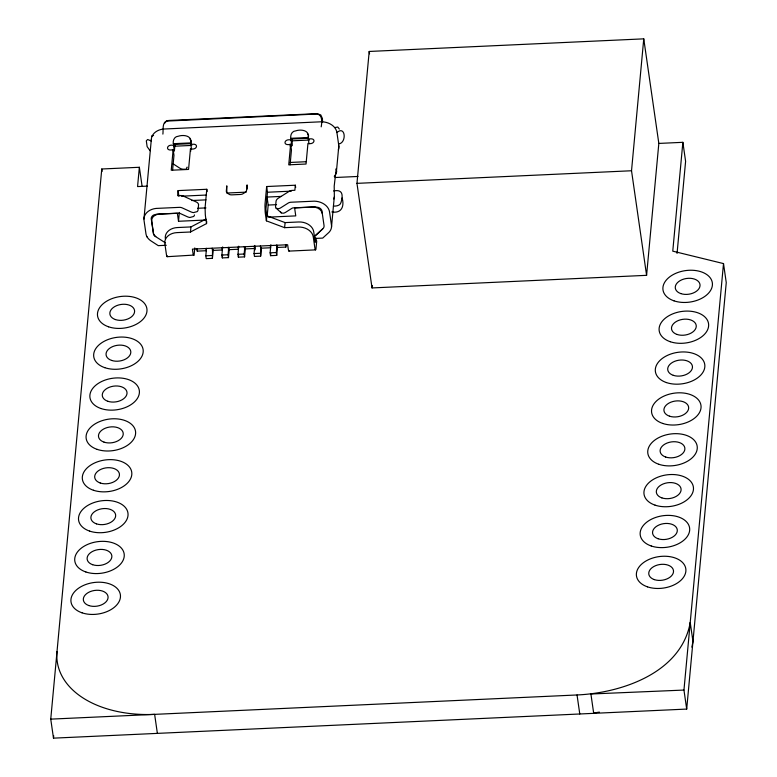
<?xml version="1.0" encoding="UTF-8"?>
<svg xmlns="http://www.w3.org/2000/svg" width="777" height="777" viewBox="0 0 777 777"><rect width="100%" height="100%" fill="white"/><g stroke="black" fill="none" stroke-linecap="round" stroke-linejoin="round"><path stroke-width="1.17" d="M331.488 227.243L334.353 196.251L334.197 186.15L336.208 168.696L336.684 171.261A13.714 10.441 5.3 0 1 334.256 176.33M658.828 143.424L643.754 38.85L369.201 51.457L356.964 183.362L372.037 287.937L646.59 275.33L658.828 143.424L682.866 142.317L672.765 251.156L723.513 263.588L726.252 282.605L686.693 709.071L53.487 738.15L50.748 719.133L101.777 168.998L139.365 167.278L142.104 186.286M53.487 738.15L53.71 735.741M139.365 167.278L137.568 186.577L147.261 186.13M143.949 219.046L151.311 139.666M162.888 134.11C163.529 129.303 161.548 120.94 168.823 120.454L317.23 113.646L320.794 114.967L322.416 118.492A15.579 1.816 87.4 0 1 322.533 122.416M190.948 143.658L173.63 144.444L173.543 145.396C166.288 143.599 164.899 151.942 173.154 149.621L171.241 170.231L188.558 169.435L190.462 148.825C197.727 150.621 199.106 142.288 190.86 144.6L191.511 149.165M172.591 170.202L173.97 155.322L173.154 149.621M174.903 145.28L174.369 151.097L173.543 145.396M207.119 191.56L206.789 189.277L178.098 190.598L177.622 195.668L180.419 195.532A4.983 3.798 5.3 0 1 183.362 196.095L196.542 202.117A2.564 1.505 36.4 0 1 198.533 204.788M206.012 220.008L178.516 221.27L179.332 212.432M190.86 144.6L191.055 140.705L189.938 139.015M194.774 247.931L194.25 253.564A8.197 0.952 87.4 0 1 194.007 255.07L167.084 256.701L166.715 255.944A7.168 0.835 87.4 0 1 166.365 254.147L164.86 243.696A13.714 10.441 5.3 0 1 176.952 232.614L190.491 231.993L190.957 226.923L205.934 219.085M205.954 248.436L206.284 250.718L197.261 251.126L197.484 248.727M206.789 189.277L205.225 206.167A8.265 0.962 87.4 0 0 205.109 208.547L205.293 214.365A7.246 0.845 87.4 0 0 205.575 216.938L206.536 223.591L190.491 231.993M206.536 223.591L206.721 221.571M213.228 249.553L212.412 258.352L206.226 258.634L205.818 255.779L206.507 248.31M212.412 258.352L212.539 249.699M229.302 248.815L228.487 257.614L222.309 257.896L221.892 255.041L222.649 246.931M222.309 257.896L222.61 254.594M228.487 257.614L228.079 254.759L228.768 247.29M245.386 248.077L244.57 256.876L238.384 257.158L237.976 254.302L238.724 246.192M238.384 257.158L238.588 254.963M244.57 256.876L244.153 254.021L244.852 246.552M261.46 247.339L260.645 256.138L254.458 256.42L254.05 253.564L254.798 245.454M255.07 249.825L255.274 247.62M260.645 256.138L260.771 247.484M295.668 187.5L295.338 185.217L266.647 186.529L265.083 203.419A8.265 0.962 87.4 0 0 264.967 205.798L265.151 211.616A7.246 0.845 87.4 0 0 265.433 214.19L266.394 220.843L284.625 227.671L298.154 227.049A13.714 10.441 5.3 0 1 313.267 236.878L314.772 247.339A7.168 0.835 87.4 0 0 315.122 249.135L315.491 249.883L315.821 249.475A8.197 0.952 87.4 0 0 316.064 247.97L316.695 241.22L316.19 239.559M266.647 186.529L267.463 192.24L265.919 209.217L266.899 216.064M266.394 220.843L266.861 215.783L285.091 222.601L298.63 221.979A13.714 10.441 5.3 0 1 313.733 231.808L315.248 242.269L315.666 237.762M267.171 216.103L268.191 205.05L267.045 197.057L281.391 196.406M277.535 246.6L276.719 255.4L270.542 255.682L270.124 252.826L270.882 244.716M270.542 255.682L270.746 253.487M276.719 255.4L276.311 252.544L277 245.076M308.44 138.257L291.122 139.054L291.035 140.006C283.78 138.199 282.391 146.542 290.647 144.221L288.733 164.831L306.041 164.034L307.954 143.434C315.209 145.231 316.598 136.888 308.352 139.209L309.003 143.774M290.083 164.811L291.462 149.932L290.647 144.221M289.792 145.804L291.861 145.707L292.395 139.879M284.625 227.671L285.091 222.601M276.457 245.192L276.777 247.475L285.81 247.067L286.033 244.658M295.338 185.217L294.872 190.278L292.074 190.414A4.983 3.798 5.3 0 0 289.335 191.229L278.04 198.378A2.564 1.165 -47.8 0 0 276.049 201.233L275.544 206.507A8.596 3.914 -47.8 0 0 275.932 207.993L281.517 213.063L283.605 213.18A7.576 3.448 -47.8 0 0 285.615 212.315L291.987 208.275A2.496 1.904 5.3 0 1 293.356 207.867L315.122 206.867L318.706 207.508A6.333 4.827 5.3 0 1 322.125 212.286L324.038 225.524A6.235 4.749 5.3 0 1 322.708 228.972L314.423 236.567M308.352 139.209L308.547 135.305L307.42 133.615M321.192 126.845C322.008 122.533 322.834 114.132 316.356 114.044L166.666 121.095M336.606 169.639L338.821 145.804L336.917 132.566A15.016 11.432 5.3 0 0 321.668 121.775L163.364 129.05A15.016 11.432 5.3 0 0 151.398 141.084L147.649 139.491L146.309 140.87L147.135 146.649L150.078 150.738M372.037 287.937L372.261 285.538M646.59 275.33L631.526 170.755L643.754 38.85M677.058 253.419L685.605 161.334L682.866 142.317M686.693 709.071L683.954 690.063L723.513 263.588M691.889 647.154L692.967 641.511L690.229 622.503C681.225 672.775 621.901 692.938 577.039 694.968L50.748 719.133M289.238 250.699L288.908 251.107L288.539 250.349A7.168 0.835 87.4 0 1 288.189 248.553L287.636 244.755L192.405 249.126L192.958 252.923A7.168 0.835 87.4 0 0 193.308 254.72L193.794 255.468M164.656 123.193L166.385 121.251M151.632 136.043L153.564 135.47M314.656 236.198L322.581 228.933M336.917 132.566C345.59 124.951 346.93 143.085 338.558 143.968M334.78 127.574L337.772 127.04L339.335 129.05M599.388 712.111L593.647 713.014L590.908 693.997L683.954 690.063M167.084 256.701L167.414 256.293A8.197 0.952 87.4 0 0 167.511 255.905M190.656 142.91C192.395 135.567 183.343 134.489 178.283 136.237C174.543 136.354 172.64 140.375 173.339 143.706L190.656 142.91L191.492 145.046M308.148 137.519C309.877 130.177 300.835 129.099 295.775 130.847C292.035 130.954 290.132 134.975 290.831 138.316L308.148 137.519L308.984 139.646M174.504 146.222L191.812 145.425M291.997 140.831L309.304 140.035M290.239 162.451L305.934 161.733M334.965 177.515L357.974 176.457M356.964 183.362L631.526 170.755M246.134 192.142L227.049 193.017A6.799 4.332 -8.2 0 1 226.34 190.909L226.806 185.839A5.439 0.631 87.4 0 0 226.729 188.034L226.816 190.666A4.808 0.563 87.4 0 0 227.049 193.017L229.798 194.629A5.973 3.807 -8.2 0 0 232.129 194.842L240.044 194.483A5.973 3.807 -8.2 0 0 242.443 194.046L245.6 192.123A6.799 4.332 -8.2 0 0 246.62 189.976L247.096 184.907A5.439 0.631 87.4 0 0 247.008 187.102L247.057 189.073M181.303 196.192L206.41 195.037M267.463 192.24L291.375 191.142M333.615 190.967C342.327 189.141 343.415 194.464 341.035 202.399C340.297 205.711 336.208 206.196 333.401 206.119M191.647 200.524L205.992 199.864M197.572 208.285L205.944 207.906M268.191 205.05L276.563 204.662M331.847 211.927C341.258 213.626 344.629 206.682 342.133 197.999M268.259 217.152L295.755 215.889L294.609 207.906L312.539 207.08A8.722 6.643 5.3 0 1 322.154 213.335M190.957 226.923L177.428 227.544A13.714 10.441 5.3 0 0 165.326 238.626M166.288 245.279L158.265 245.649L151 240.919A13.714 10.441 5.3 0 1 147.154 237.034L147.076 236.907M314.695 238.461L322.717 238.092L328.535 232.76A13.714 10.441 5.3 0 0 331.216 228.584L331.381 227.914A13.714 10.441 5.3 0 0 331.458 225.184L329.545 211.946A15.016 11.432 5.3 0 0 314.296 201.165L290.977 202.234A4.983 3.798 5.3 0 0 288.238 203.05L280.682 207.838A7.576 3.448 -47.8 0 1 278.671 208.702L276.223 208.333M288.908 251.107L315.608 249.873M205.818 255.779L212.004 255.497M221.892 255.041L228.079 254.759M237.976 254.302L244.153 254.021M254.05 253.564L260.237 253.283M270.124 252.826L276.311 252.544M172.776 163.607L179.604 168.046A6.235 4.749 5.3 0 0 184.178 169.24L186.567 169.133A7.731 0.903 87.4 0 1 187.228 167.278M165.491 242.91L155.672 236.645A6.235 4.749 5.3 0 1 153.914 234.877L153.759 234.586A6.235 4.749 5.3 0 1 153.37 233.362L151.457 220.124A6.333 4.827 5.3 0 1 153.467 215.093L156.818 214.131L178.584 213.131A2.496 1.904 5.3 0 1 180.06 213.413L187.5 216.812A7.576 4.458 36.4 0 0 189.938 217.473L193.658 216.472A8.596 5.07 36.4 0 0 194.483 214.928M281.148 212.811L280.866 212.471A8.596 3.914 -47.8 0 1 280.526 211.548M147.154 237.034L146.804 236.393A13.714 10.441 5.3 0 1 145.95 233.702L144.036 220.464A15.016 11.432 5.3 0 1 156.002 208.43L179.322 207.362A4.983 3.798 5.3 0 1 182.265 207.915L191.084 211.946A7.576 4.458 36.4 0 0 193.522 212.607L197.241 211.606A8.596 5.07 36.4 0 0 198.057 210.062L198.572 204.691M290.831 138.316L291.666 140.443A7.809 0.913 87.4 0 0 292.278 140.287M173.339 143.706L174.174 145.833A7.809 0.913 87.4 0 0 174.786 145.678M577.039 694.968L579.778 713.985M369.201 51.457L369.541 53.836M291.035 140.006L291.861 145.707M285.47 244.716L285.81 247.067M270.27 245.483L270.6 247.766L260.703 248.213L260.373 245.93M254.196 246.222L254.516 248.504L244.629 248.951L244.299 246.678M238.112 246.96L238.442 249.242L228.545 249.689L228.215 247.416M222.037 247.698L222.368 249.98L212.471 250.427L212.14 248.154M190.462 148.825L190.792 151.107M196.921 248.786L197.261 251.126M178.098 190.598L178.914 196.299M178.516 221.27L177.36 213.286L159.431 214.112A8.722 6.643 5.3 0 0 151.729 221.163L153.487 233.323A6.235 4.749 5.3 0 0 155.779 236.596M101.777 168.998L102.117 171.377M157.372 733.381L154.633 714.364A104.71 66.744 -8.2 0 1 57.012 651.573M338.821 145.804A13.714 10.441 5.3 0 1 338.364 149.854M334.295 197.008A13.714 10.441 5.3 0 1 333.799 198.999M115.394 319.561A12.461 7.945 -8.2 0 0 134.586 311.742A12.461 7.945 -8.2 0 0 116.686 305.633A12.461 7.945 -8.2 0 0 115.394 319.561M108.566 326.806A24.932 15.89 -8.2 0 0 146.96 311.179A24.932 15.89 -8.2 0 0 111.15 298.951A24.932 15.89 -8.2 0 0 108.566 326.806M111.606 360.421A12.461 7.945 -8.2 0 0 130.798 352.603A12.461 7.945 -8.2 0 0 112.898 346.484A12.461 7.945 -8.2 0 0 111.606 360.421M104.778 367.667A24.932 15.89 -8.2 0 0 143.172 352.03A24.932 15.89 -8.2 0 0 107.362 339.802A24.932 15.89 -8.2 0 0 104.778 367.667M107.818 401.272A12.461 7.945 -8.2 0 0 127.01 393.463A12.461 7.945 -8.2 0 0 109.11 387.344A12.461 7.945 -8.2 0 0 107.818 401.272M100.981 408.527A24.932 15.89 -8.2 0 0 139.374 392.89A24.932 15.89 -8.2 0 0 103.564 380.662A24.932 15.89 -8.2 0 0 100.981 408.527M104.021 442.132A12.461 7.945 -8.2 0 0 123.222 434.314A12.461 7.945 -8.2 0 0 105.313 428.205A12.461 7.945 -8.2 0 0 104.021 442.132M97.193 449.388A24.932 15.89 -8.2 0 0 135.587 433.751A24.932 15.89 -8.2 0 0 99.777 421.522A24.932 15.89 -8.2 0 0 97.193 449.388M100.233 482.993A12.461 7.945 -8.2 0 0 119.435 475.174A12.461 7.945 -8.2 0 0 101.525 469.065A12.461 7.945 -8.2 0 0 100.233 482.993M93.405 490.238A24.932 15.89 -8.2 0 0 131.799 474.611A24.932 15.89 -8.2 0 0 95.989 462.383A24.932 15.89 -8.2 0 0 93.405 490.238M96.445 523.853A12.461 7.945 -8.2 0 0 115.647 516.035A12.461 7.945 -8.2 0 0 97.737 509.916A12.461 7.945 -8.2 0 0 96.445 523.853M89.617 531.099A24.932 15.89 -8.2 0 0 128.011 515.462A24.932 15.89 -8.2 0 0 92.201 503.234A24.932 15.89 -8.2 0 0 89.617 531.099M92.657 564.704A12.461 7.945 -8.2 0 0 111.849 556.895A12.461 7.945 -8.2 0 0 93.949 550.776A12.461 7.945 -8.2 0 0 92.657 564.704M85.829 571.959A24.932 15.89 -8.2 0 0 124.223 556.322A24.932 15.89 -8.2 0 0 88.413 544.094A24.932 15.89 -8.2 0 0 85.829 571.959M88.869 605.565A12.461 7.945 -8.2 0 0 108.061 597.746A12.461 7.945 -8.2 0 0 90.161 591.637A12.461 7.945 -8.2 0 0 88.869 605.565M82.032 612.82A24.932 15.89 -8.2 0 0 120.435 597.183A24.932 15.89 -8.2 0 0 84.615 584.955A24.932 15.89 -8.2 0 0 82.032 612.82M680.827 293.599A12.461 7.945 -8.2 0 0 700.028 285.781A12.461 7.945 -8.2 0 0 682.119 279.662A12.461 7.945 -8.2 0 0 680.827 293.599M673.999 300.845A24.932 15.89 -8.2 0 0 712.392 285.208A24.932 15.89 -8.2 0 0 676.582 272.989A24.932 15.89 -8.2 0 0 673.999 300.845M677.039 334.45A12.461 7.945 -8.2 0 0 696.241 326.641A12.461 7.945 -8.2 0 0 678.331 320.522A12.461 7.945 -8.2 0 0 677.039 334.45M670.211 341.705A24.932 15.89 -8.2 0 0 708.605 326.068A24.932 15.89 -8.2 0 0 672.795 313.84A24.932 15.89 -8.2 0 0 670.211 341.705M673.251 375.31A12.461 7.945 -8.2 0 0 692.453 367.492A12.461 7.945 -8.2 0 0 674.543 361.383A12.461 7.945 -8.2 0 0 673.251 375.31M666.423 382.566A24.932 15.89 -8.2 0 0 704.817 366.929A24.932 15.89 -8.2 0 0 669.007 354.7A24.932 15.89 -8.2 0 0 666.423 382.566M669.463 416.171A12.461 7.945 -8.2 0 0 688.655 408.352A12.461 7.945 -8.2 0 0 670.755 402.243A12.461 7.945 -8.2 0 0 669.463 416.171M662.635 423.416A24.932 15.89 -8.2 0 0 701.029 407.789A24.932 15.89 -8.2 0 0 665.219 395.561A24.932 15.89 -8.2 0 0 662.635 423.416M665.675 457.031A12.461 7.945 -8.2 0 0 684.867 449.213A12.461 7.945 -8.2 0 0 666.967 443.094A12.461 7.945 -8.2 0 0 665.675 457.031M658.838 464.277A24.932 15.89 -8.2 0 0 697.241 448.64A24.932 15.89 -8.2 0 0 661.431 436.421A24.932 15.89 -8.2 0 0 658.838 464.277M661.878 497.892A12.461 7.945 -8.2 0 0 681.079 490.073A12.461 7.945 -8.2 0 0 663.169 483.954A12.461 7.945 -8.2 0 0 661.878 497.892M655.05 505.137A24.932 15.89 -8.2 0 0 693.443 489.5A24.932 15.89 -8.2 0 0 657.633 477.272A24.932 15.89 -8.2 0 0 655.05 505.137M651.262 545.998A24.932 15.89 -8.2 0 0 689.655 530.361A24.932 15.89 -8.2 0 0 653.846 518.133A24.932 15.89 -8.2 0 0 651.262 545.998M658.09 538.743A12.461 7.945 -8.2 0 0 677.291 530.924A12.461 7.945 -8.2 0 0 659.382 524.815A12.461 7.945 -8.2 0 0 658.09 538.743M654.302 579.603A12.461 7.945 -8.2 0 0 673.504 571.785A12.461 7.945 -8.2 0 0 655.594 565.675A12.461 7.945 -8.2 0 0 654.302 579.603M647.474 586.849A24.932 15.89 -8.2 0 0 685.868 571.221A24.932 15.89 -8.2 0 0 650.058 558.993A24.932 15.89 -8.2 0 0 647.474 586.849"/></g></svg>
